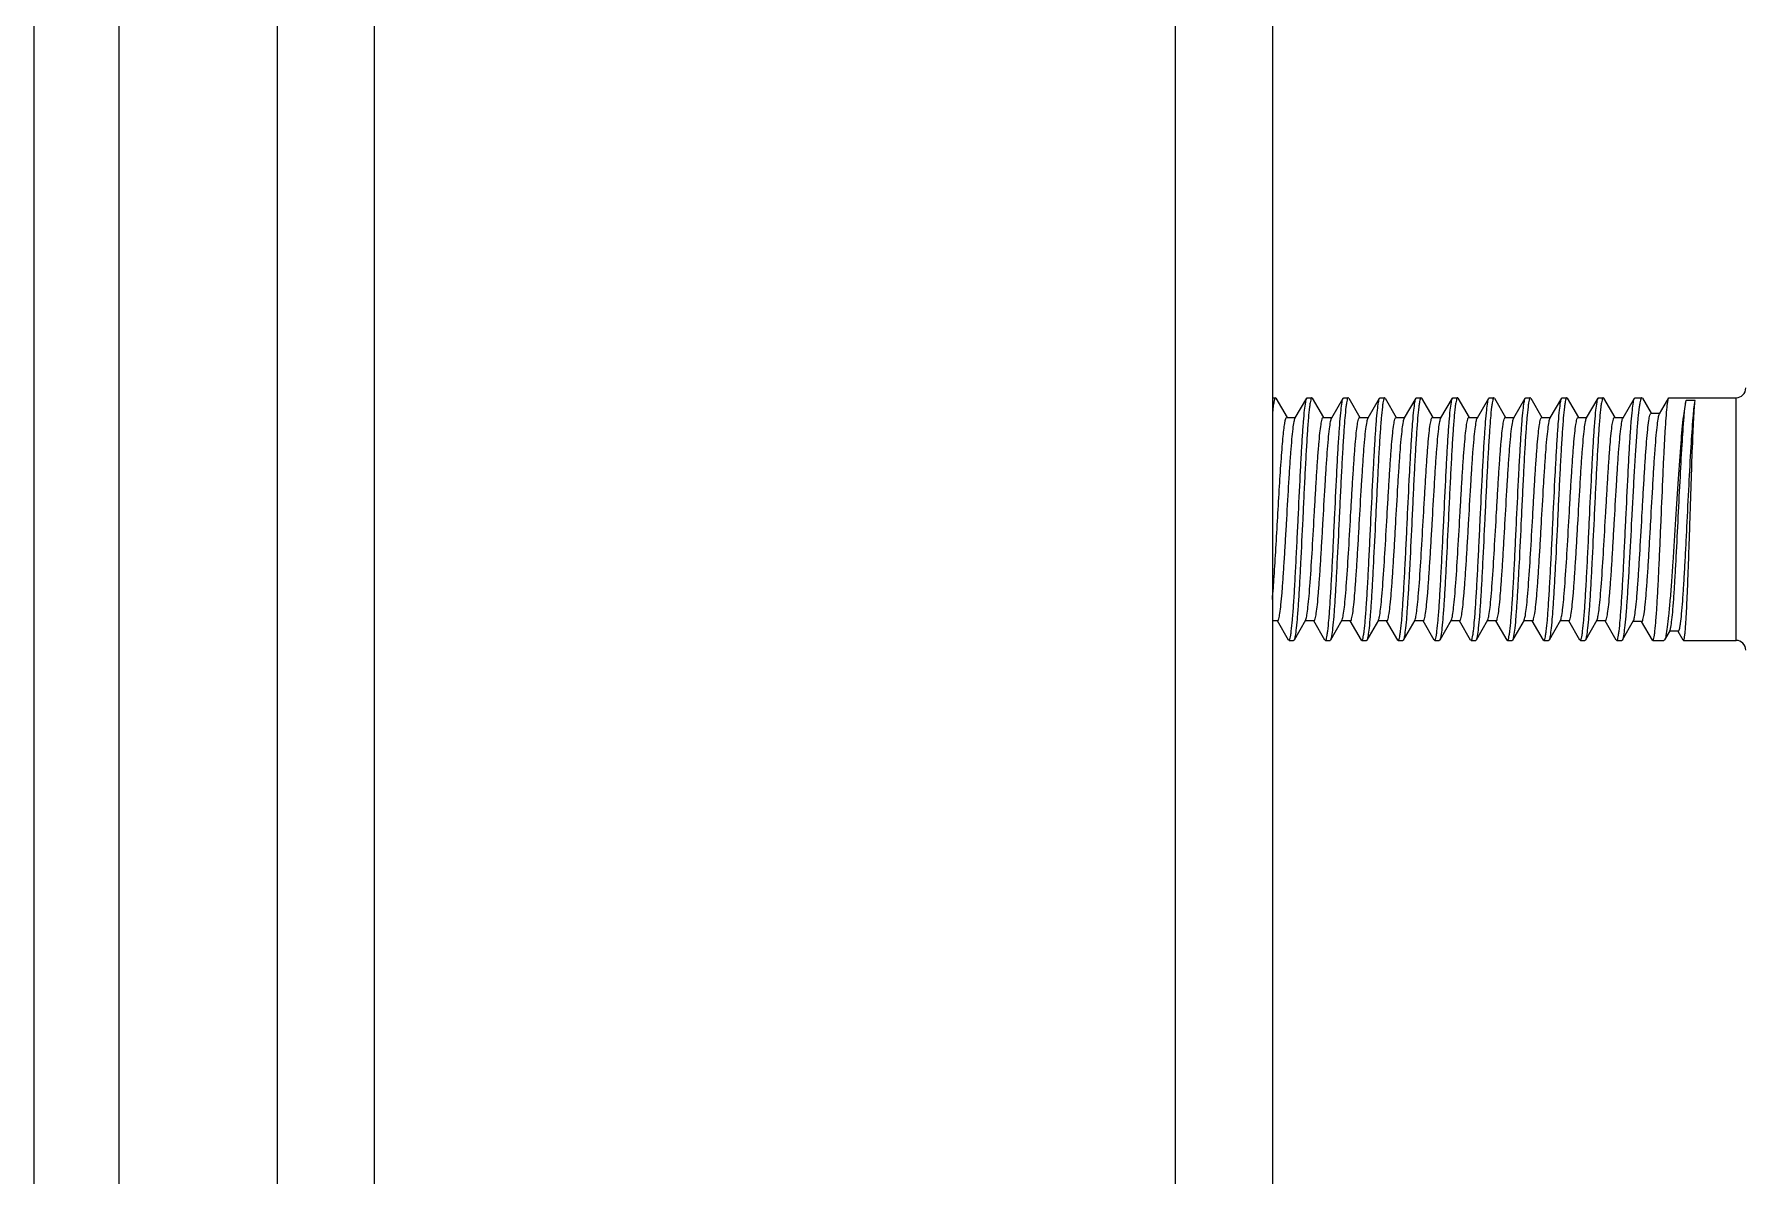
# Model space of a CAD drawing. Extents: x 27938 to 1507990, y 110129 to 923079.
# Drawn here: x 478326 to 478902, y 368319 to 368704 of the extents above; entities that cross this region are included whole.
import ezdxf

# ---------------------------------------------------------------- set-up
doc = ezdxf.new("R2010")
doc.units = 0
doc.header["$LTSCALE"] = 1000
doc.header["$MEASUREMENT"] = 0

msp = doc.modelspace()

# ---------------------------------------------------------------- linework, layer by layer
for p, q in [((478325.52, 366317.4), (478325.52, 369059.47)), ((478354.14, 366675.45), (478354.14, 368938.58)), ((478407.3, 368785.73), (478407.3, 366070.82)), ((478440.01, 368785.73), (478440.01, 366070.82)), ((478709.87, 368785.73), (478709.87, 366070.82)), ((478742.58, 368785.73), (478742.58, 366070.82)), ((478742.58, 368581.29), (478743.6, 368581.29)), ((478743.76, 368581.15), (478743.6, 368581.29)), ((478743.76, 368581.15), (478747.52, 368574.67)), ((478750.3, 368574.5), (478754.17, 368581.15)), ((478754.17, 368581.15), (478754.33, 368581.29)), ((478754.33, 368581.29), (478755.87, 368581.29)), ((478756.03, 368581.15), (478755.87, 368581.29)), ((478756.03, 368581.15), (478759.79, 368574.67)), ((478762.57, 368574.5), (478766.44, 368581.15)), ((478766.44, 368581.15), (478766.6, 368581.29)), ((478766.6, 368581.29), (478768.13, 368581.29)), ((478768.29, 368581.15), (478768.13, 368581.29)), ((478768.29, 368581.15), (478772.05, 368574.67)), ((478774.83, 368574.5), (478778.7, 368581.15)), ((478778.7, 368581.15), (478778.86, 368581.29)), ((478778.86, 368581.29), (478780.4, 368581.29)), ((478780.56, 368581.15), (478780.4, 368581.29)), ((478780.56, 368581.15), (478784.32, 368574.67)), ((478787.1, 368574.5), (478790.97, 368581.15)), ((478790.97, 368581.15), (478791.13, 368581.29)), ((478791.13, 368581.29), (478792.67, 368581.29)), ((478792.83, 368581.15), (478792.67, 368581.29)), ((478792.83, 368581.15), (478796.59, 368574.67)), ((478799.36, 368574.5), (478803.23, 368581.15)), ((478803.23, 368581.15), (478803.4, 368581.29)), ((478803.4, 368581.29), (478804.93, 368581.29)), ((478805.09, 368581.15), (478808.85, 368574.67)), ((478811.63, 368574.5), (478815.5, 368581.15)), ((478815.5, 368581.15), (478815.66, 368581.29)), ((478815.66, 368581.29), (478817.2, 368581.29)), ((478817.36, 368581.15), (478817.2, 368581.29)), ((478817.36, 368581.15), (478821.12, 368574.67)), ((478823.9, 368574.5), (478827.77, 368581.15)), ((478827.77, 368581.15), (478827.93, 368581.29)), ((478827.93, 368581.29), (478829.46, 368581.29)), ((478829.63, 368581.15), (478829.46, 368581.29)), ((478829.63, 368581.15), (478833.38, 368574.67)), ((478836.16, 368574.5), (478840.03, 368581.15)), ((478840.03, 368581.15), (478840.19, 368581.29)), ((478840.19, 368581.29), (478841.73, 368581.29)), ((478841.89, 368581.15), (478841.73, 368581.29)), ((478841.89, 368581.15), (478845.65, 368574.67)), ((478848.43, 368574.5), (478852.3, 368581.15)), ((478852.3, 368581.15), (478852.46, 368581.29)), ((478852.46, 368581.29), (478854, 368581.29)), ((478854.16, 368581.15), (478857.92, 368574.67)), ((478860.7, 368574.5), (478864.57, 368581.15)), ((478864.57, 368581.15), (478864.73, 368581.29)), ((478864.73, 368581.29), (478867.05, 368581.29)), ((478867.26, 368581.11), (478867.05, 368581.29)), ((478867.26, 368581.11), (478870.21, 368576.04)), ((478873, 368575.88), (478876.09, 368581.19)), ((478876.09, 368581.19), (478876.2, 368581.29)), ((478876.2, 368581.29), (478898.77, 368581.29)), ((478885, 368580.36), (478881.93, 368580.36)), ((478898.77, 368499.52), (478898.77, 368581.29)), ((478747.42, 368574.67), (478750.4, 368574.67)), ((478759.69, 368574.67), (478762.66, 368574.67)), ((478771.96, 368574.67), (478774.93, 368574.67)), ((478784.22, 368574.67), (478787.19, 368574.67)), ((478796.49, 368574.67), (478799.46, 368574.67)), ((478808.76, 368574.67), (478811.73, 368574.67)), ((478821.02, 368574.67), (478823.99, 368574.67)), ((478833.29, 368574.67), (478836.26, 368574.67)), ((478845.55, 368574.67), (478848.53, 368574.67)), ((478857.82, 368574.67), (478860.79, 368574.67)), ((478870.12, 368576.04), (478873.09, 368576.04)), ((478744.36, 368506.14), (478742.58, 368506.14)), ((478748.04, 368499.66), (478744.26, 368506.14)), ((478753.75, 368506.31), (478749.89, 368499.66)), ((478756.62, 368506.14), (478753.65, 368506.14)), ((478753.75, 368506.31), (478753.85, 368506.53)), ((478760.3, 368499.66), (478756.53, 368506.14)), ((478766.02, 368506.31), (478762.16, 368499.66)), ((478768.89, 368506.14), (478765.92, 368506.14)), ((478766.02, 368506.31), (478766.11, 368506.52)), ((478772.57, 368499.66), (478768.79, 368506.14)), ((478778.28, 368506.31), (478774.43, 368499.66)), ((478781.16, 368506.14), (478778.19, 368506.14)), ((478778.28, 368506.31), (478778.38, 368506.51)), ((478784.84, 368499.66), (478781.06, 368506.14)), ((478790.55, 368506.31), (478786.69, 368499.66)), ((478793.42, 368506.14), (478790.45, 368506.14)), ((478790.55, 368506.31), (478790.64, 368506.5)), ((478797.1, 368499.66), (478793.33, 368506.14)), ((478802.81, 368506.31), (478798.96, 368499.66)), ((478805.69, 368506.14), (478802.72, 368506.14)), ((478802.81, 368506.31), (478802.9, 368506.49)), ((478809.37, 368499.66), (478805.59, 368506.14)), ((478815.08, 368506.31), (478811.23, 368499.66)), ((478817.96, 368506.14), (478814.98, 368506.14)), ((478815.08, 368506.31), (478815.17, 368506.48)), ((478821.63, 368499.66), (478817.86, 368506.14)), ((478827.35, 368506.31), (478823.49, 368499.66)), ((478830.22, 368506.14), (478827.25, 368506.14)), ((478827.35, 368506.31), (478827.43, 368506.48)), ((478833.9, 368499.66), (478830.13, 368506.14)), ((478839.61, 368506.31), (478835.76, 368499.66)), ((478842.49, 368506.14), (478839.52, 368506.14)), ((478839.61, 368506.31), (478839.69, 368506.47)), ((478846.17, 368499.66), (478842.39, 368506.14)), ((478851.88, 368506.31), (478848.02, 368499.66)), ((478854.75, 368506.14), (478851.78, 368506.14)), ((478851.88, 368506.31), (478851.95, 368506.46)), ((478858.43, 368499.66), (478854.66, 368506.14)), ((478864.16, 368506.08), (478860.44, 368499.67)), ((478867.03, 368505.91), (478864.06, 368505.91)), ((478870.58, 368499.64), (478866.94, 368505.91)), ((478748.04, 368499.66), (478748.2, 368499.52)), ((478748.2, 368499.52), (478749.73, 368499.52)), ((478749.89, 368499.66), (478749.73, 368499.52)), ((478760.3, 368499.66), (478760.46, 368499.52)), ((478760.46, 368499.52), (478762, 368499.52)), ((478762.16, 368499.66), (478762, 368499.52)), ((478772.57, 368499.66), (478772.73, 368499.52)), ((478772.73, 368499.52), (478774.27, 368499.52)), ((478774.43, 368499.66), (478774.27, 368499.52)), ((478784.84, 368499.66), (478785, 368499.52)), ((478785, 368499.52), (478786.53, 368499.52)), ((478786.69, 368499.66), (478786.53, 368499.52)), ((478797.1, 368499.66), (478797.26, 368499.52)), ((478797.26, 368499.52), (478798.8, 368499.52)), ((478798.96, 368499.66), (478798.8, 368499.52)), ((478809.37, 368499.66), (478809.53, 368499.52)), ((478809.53, 368499.52), (478811.06, 368499.52)), ((478811.23, 368499.66), (478811.07, 368499.52)), ((478821.63, 368499.66), (478821.8, 368499.52)), ((478821.79, 368499.52), (478823.33, 368499.52)), ((478823.49, 368499.66), (478823.33, 368499.52)), ((478833.9, 368499.66), (478834.06, 368499.52)), ((478834.06, 368499.52), (478835.6, 368499.52)), ((478835.76, 368499.66), (478835.6, 368499.52)), ((478846.17, 368499.66), (478846.33, 368499.52)), ((478846.33, 368499.52), (478847.86, 368499.52)), ((478848.02, 368499.66), (478847.86, 368499.52)), ((478858.43, 368499.66), (478858.59, 368499.52)), ((478858.59, 368499.52), (478860.26, 368499.52)), ((478860.44, 368499.67), (478860.26, 368499.52)), ((478870.58, 368499.64), (478870.73, 368499.52)), ((478870.73, 368499.52), (478874.43, 368499.52)), ((478874.68, 368499.74), (478874.43, 368499.52)), ((478876.44, 368502.76), (478874.68, 368499.74)), ((478879.33, 368502.61), (478876.35, 368502.61)), ((478881, 368499.59), (478879.27, 368502.57)), ((478881, 368499.59), (478881.08, 368499.52)), ((478881.08, 368499.52), (478898.77, 368499.52))]:
    msp.add_line(p, q)
for centre, start, end in [((478898.77, 368584.56), 270, 0), ((478898.77, 368496.25), 0, 90)]:
    msp.add_arc(centre, 3.27, start, end)
for points, knots in [([(478743.6, 368581.29), (478743.46, 368581.29), (478743.25, 368580.65), (478743.04, 368579.74), (478742.79, 368577.94), (478742.65, 368576.6), (478742.58, 368575.81)], [0, 0, 0, 0, 0.077049, 0.268055, 0.577055, 1, 1, 1, 1]), ([(478751.26, 368540.4), (478751.5, 368545.36), (478751.84, 368552.58), (478752.33, 368561.81), (478752.68, 368567.79), (478753.04, 368572.81), (478753.36, 368576.74), (478753.74, 368579.37), (478753.94, 368580.76), (478754.17, 368581.15)], [0, 0, 0, 0, 0.364023, 0.530311, 0.678342, 0.803036, 0.90014, 0.966414, 1, 1, 1, 1]), ([(478755.87, 368581.29), (478755.77, 368581.29), (478755.59, 368580.96), (478755.45, 368580.41), (478755.26, 368579.4), (478754.99, 368577.39), (478754.66, 368573.97), (478754.3, 368568.95), (478753.93, 368562.83), (478753.55, 368555.85), (478753.18, 368548.28), (478752.93, 368543.06), (478752.8, 368540.4)], [0, 0, 0, 0, 0.006679, 0.021742, 0.04591, 0.079126, 0.171519, 0.295578, 0.446611, 0.618856, 0.8057, 1, 1, 1, 1]), ([(478763.53, 368540.4), (478763.77, 368545.36), (478764.11, 368552.58), (478764.6, 368561.81), (478764.95, 368567.79), (478765.31, 368572.81), (478765.63, 368576.74), (478766.01, 368579.37), (478766.21, 368580.76), (478766.44, 368581.15)], [0, 0, 0, 0, 0.364021, 0.530313, 0.678345, 0.803036, 0.900138, 0.966413, 1, 1, 1, 1]), ([(478768.13, 368581.29), (478768.04, 368581.29), (478767.86, 368580.96), (478767.72, 368580.41), (478767.52, 368579.4), (478767.26, 368577.39), (478766.93, 368573.97), (478766.56, 368568.95), (478766.19, 368562.83), (478765.82, 368555.85), (478765.44, 368548.28), (478765.19, 368543.06), (478765.07, 368540.4)], [0, 0, 0, 0, 0.006669, 0.021718, 0.045876, 0.079084, 0.171468, 0.295521, 0.446556, 0.618814, 0.805682, 1, 1, 1, 1]), ([(478775.8, 368540.4), (478776.03, 368545.36), (478776.38, 368552.58), (478776.87, 368561.81), (478777.22, 368567.79), (478777.58, 368572.81), (478777.89, 368576.74), (478778.27, 368579.37), (478778.47, 368580.76), (478778.7, 368581.15)], [0, 0, 0, 0, 0.364026, 0.530319, 0.678348, 0.803035, 0.900137, 0.966414, 1, 1, 1, 1]), ([(478780.4, 368581.29), (478780.31, 368581.29), (478780.13, 368580.96), (478779.98, 368580.41), (478779.79, 368579.4), (478779.52, 368577.38), (478779.2, 368573.97), (478778.83, 368568.95), (478778.46, 368562.83), (478778.08, 368555.85), (478777.71, 368548.28), (478777.46, 368543.06), (478777.33, 368540.4)], [0, 0, 0, 0, 0.00669, 0.021765, 0.045943, 0.079167, 0.171572, 0.295635, 0.446661, 0.618889, 0.805716, 1, 1, 1, 1]), ([(478788.06, 368540.4), (478788.3, 368545.36), (478788.64, 368552.58), (478789.13, 368561.81), (478789.48, 368567.79), (478789.84, 368572.81), (478790.16, 368576.74), (478790.54, 368579.37), (478790.74, 368580.76), (478790.97, 368581.15)], [0, 0, 0, 0, 0.364024, 0.530311, 0.678342, 0.803035, 0.900139, 0.966414, 1, 1, 1, 1]), ([(478792.67, 368581.29), (478792.57, 368581.29), (478792.39, 368580.96), (478792.25, 368580.41), (478792.06, 368579.4), (478791.79, 368577.39), (478791.46, 368573.97), (478791.1, 368568.95), (478790.72, 368562.83), (478790.35, 368555.85), (478789.97, 368548.28), (478789.73, 368543.06), (478789.6, 368540.4)], [0, 0, 0, 0, 0.006677, 0.021735, 0.045901, 0.079116, 0.171512, 0.295573, 0.4466, 0.618843, 0.805694, 1, 1, 1, 1]), ([(478800.33, 368540.4), (478800.57, 368545.36), (478800.91, 368552.58), (478801.4, 368561.81), (478801.75, 368567.79), (478802.11, 368572.81), (478802.43, 368576.74), (478802.81, 368579.37), (478803, 368580.76), (478803.23, 368581.15)], [0, 0, 0, 0, 0.364026, 0.530313, 0.678337, 0.803029, 0.900137, 0.966414, 1, 1, 1, 1]), ([(478804.93, 368581.29), (478804.84, 368581.29), (478804.66, 368580.96), (478804.52, 368580.41), (478804.32, 368579.4), (478804.05, 368577.38), (478803.73, 368573.96), (478803.36, 368568.95), (478802.99, 368562.83), (478802.62, 368555.85), (478802.24, 368548.28), (478801.99, 368543.06), (478801.87, 368540.4)], [0, 0, 0, 0, 0.006697, 0.021777, 0.045962, 0.079191, 0.171605, 0.29567, 0.44669, 0.618909, 0.805726, 1, 1, 1, 1]), ([(478805.09, 368581.15), (478805.07, 368581.19), (478805.03, 368581.25), (478804.96, 368581.29), (478804.93, 368581.29)], [0, 0, 0, 0, 0.600612, 1, 1, 1, 1]), ([(478812.6, 368540.4), (478812.83, 368545.36), (478813.17, 368552.58), (478813.67, 368561.81), (478814.02, 368567.79), (478814.38, 368572.81), (478814.69, 368576.74), (478815.07, 368579.37), (478815.27, 368580.76), (478815.5, 368581.15)], [0, 0, 0, 0, 0.364026, 0.530312, 0.67834, 0.803034, 0.90014, 0.966415, 1, 1, 1, 1]), ([(478817.2, 368581.29), (478817.11, 368581.29), (478816.93, 368580.96), (478816.78, 368580.41), (478816.59, 368579.4), (478816.32, 368577.38), (478815.99, 368573.97), (478815.63, 368568.95), (478815.26, 368562.83), (478814.88, 368555.85), (478814.51, 368548.28), (478814.26, 368543.06), (478814.13, 368540.4)], [0, 0, 0, 0, 0.006686, 0.021757, 0.045931, 0.079152, 0.171553, 0.295615, 0.446644, 0.618879, 0.805711, 1, 1, 1, 1]), ([(478824.86, 368540.4), (478825.1, 368545.36), (478825.44, 368552.58), (478825.93, 368561.81), (478826.28, 368567.79), (478826.64, 368572.81), (478826.96, 368576.74), (478827.34, 368579.37), (478827.54, 368580.76), (478827.77, 368581.15)], [0, 0, 0, 0, 0.364021, 0.530311, 0.678343, 0.803036, 0.90014, 0.966414, 1, 1, 1, 1]), ([(478829.46, 368581.29), (478829.37, 368581.29), (478829.19, 368580.96), (478829.05, 368580.41), (478828.86, 368579.4), (478828.59, 368577.39), (478828.26, 368573.97), (478827.9, 368568.95), (478827.52, 368562.83), (478827.15, 368555.85), (478826.77, 368548.28), (478826.52, 368543.06), (478826.4, 368540.4)], [0, 0, 0, 0, 0.006676, 0.021736, 0.045901, 0.079115, 0.171505, 0.295563, 0.446596, 0.618846, 0.805696, 1, 1, 1, 1]), ([(478837.13, 368540.4), (478837.36, 368545.36), (478837.71, 368552.58), (478838.2, 368561.81), (478838.55, 368567.79), (478838.91, 368572.81), (478839.23, 368576.74), (478839.6, 368579.37), (478839.8, 368580.76), (478840.03, 368581.15)], [0, 0, 0, 0, 0.364021, 0.530314, 0.678346, 0.803036, 0.900137, 0.966413, 1, 1, 1, 1]), ([(478841.73, 368581.29), (478841.64, 368581.29), (478841.46, 368580.96), (478841.32, 368580.41), (478841.12, 368579.4), (478840.85, 368577.39), (478840.53, 368573.97), (478840.16, 368568.95), (478839.79, 368562.83), (478839.42, 368555.85), (478839.04, 368548.28), (478838.79, 368543.06), (478838.66, 368540.4)], [0, 0, 0, 0, 0.006669, 0.021718, 0.045876, 0.079084, 0.171468, 0.295522, 0.446557, 0.618815, 0.805682, 1, 1, 1, 1]), ([(478849.39, 368540.4), (478849.63, 368545.36), (478849.97, 368552.58), (478850.46, 368561.81), (478850.81, 368567.79), (478851.17, 368572.81), (478851.49, 368576.74), (478851.87, 368579.37), (478852.07, 368580.76), (478852.3, 368581.15)], [0, 0, 0, 0, 0.364026, 0.530319, 0.678348, 0.803035, 0.900137, 0.966414, 1, 1, 1, 1]), ([(478854, 368581.29), (478853.91, 368581.29), (478853.73, 368580.96), (478853.58, 368580.41), (478853.39, 368579.4), (478853.12, 368577.38), (478852.79, 368573.97), (478852.43, 368568.95), (478852.06, 368562.83), (478851.68, 368555.85), (478851.31, 368548.28), (478851.06, 368543.06), (478850.93, 368540.4)], [0, 0, 0, 0, 0.006688, 0.021753, 0.045929, 0.079148, 0.171548, 0.29561, 0.446639, 0.618873, 0.805706, 1, 1, 1, 1]), ([(478854.16, 368581.15), (478854.14, 368581.19), (478854.1, 368581.25), (478854.03, 368581.29), (478854, 368581.29)], [0, 0, 0, 0, 0.600476, 1, 1, 1, 1]), ([(478861.66, 368540.4), (478861.9, 368545.36), (478862.24, 368552.58), (478862.73, 368561.81), (478863.08, 368567.79), (478863.44, 368572.81), (478863.76, 368576.74), (478864.14, 368579.37), (478864.34, 368580.76), (478864.57, 368581.15)], [0, 0, 0, 0, 0.364024, 0.530312, 0.678343, 0.803036, 0.90014, 0.966414, 1, 1, 1, 1]), ([(478867.05, 368581.29), (478866.95, 368581.29), (478866.74, 368580.98), (478866.57, 368580.4), (478866.35, 368579.41), (478866.04, 368577.38), (478865.67, 368573.97), (478865.26, 368568.95), (478864.84, 368562.83), (478864.42, 368555.85), (478864, 368548.28), (478863.73, 368543.06), (478863.59, 368540.4)], [0, 0, 0, 0, 0.007187, 0.022465, 0.046744, 0.080015, 0.172417, 0.296393, 0.447275, 0.619318, 0.805937, 1, 1, 1, 1]), ([(478873.53, 368540.4), (478873.75, 368545.4), (478874.05, 368552.67), (478874.49, 368561.97), (478874.8, 368567.97), (478875.12, 368572.99), (478875.38, 368576.9), (478875.73, 368579.47), (478875.87, 368580.82), (478876.09, 368581.19)], [0, 0, 0, 0, 0.366748, 0.534004, 0.682559, 0.80722, 0.903651, 0.968552, 1, 1, 1, 1]), ([(478876.44, 368502.76), (478876.65, 368503.13), (478876.86, 368504.4), (478877.22, 368506.79), (478877.54, 368510.32), (478877.88, 368514.83), (478878.22, 368520.18), (478878.69, 368528.48), (478879.24, 368539.53), (478879.89, 368552.64), (478880.51, 368564.43), (478881.15, 368573.51), (478881.58, 368578.53), (478881.93, 368580.36)], [0, 0, 0, 0, 0.016498, 0.048153, 0.094091, 0.152829, 0.222461, 0.300749, 0.473185, 0.64885, 0.806645, 0.928205, 1, 1, 1, 1]), ([(478881.93, 368580.36), (478881.73, 368579.69), (478881.4, 368577.96), (478880.74, 368573.2), (478880.03, 368565.09), (478879.19, 368553.49), (478878.66, 368544.94), (478878.37, 368540.4)], [0, 0, 0, 0, 0.052104, 0.130854, 0.359409, 0.660459, 1, 1, 1, 1]), ([(478879.33, 368502.61), (478879.41, 368502.61), (478879.59, 368502.88), (478879.73, 368503.36), (478879.91, 368504.21), (478880.17, 368505.92), (478880.48, 368508.82), (478880.83, 368513.09), (478881.18, 368518.32), (478881.53, 368524.32), (478881.88, 368530.89), (478882.34, 368540.14), (478882.9, 368551.45), (478883.53, 368563.72), (478884.2, 368573.21), (478884.63, 368578.45), (478885, 368580.36)], [0, 0, 0, 0, 0.003181, 0.009997, 0.020842, 0.035708, 0.077022, 0.132568, 0.200428, 0.278278, 0.363482, 0.453195, 0.634322, 0.798504, 0.925407, 1, 1, 1, 1]), ([(478883.27, 368540.4), (478883.42, 368544.94), (478883.7, 368553.49), (478884.09, 368565.09), (478884.51, 368573.87), (478884.76, 368578.64), (478885, 368580.36)], [0, 0, 0, 0, 0.340216, 0.641739, 0.870295, 1, 1, 1, 1]), ([(478742.58, 368513.31), (478742.82, 368515.88), (478743.24, 368521.63), (478743.82, 368530.88), (478744.39, 368541.04), (478744.97, 368551.14), (478745.47, 368559.08), (478745.89, 368564.67), (478746.18, 368568.07), (478746.47, 368570.75), (478746.76, 368572.85), (478747, 368573.92), (478747.25, 368574.67), (478747.42, 368574.67)], [0, 0, 0, 0, 0.125273, 0.280526, 0.451, 0.620464, 0.772784, 0.837888, 0.893492, 0.938284, 0.971239, 0.991709, 1, 1, 1, 1]), ([(478744.36, 368506.14), (478744.44, 368506.14), (478744.62, 368506.38), (478744.86, 368507.17), (478745.19, 368508.98), (478745.52, 368511.9), (478745.88, 368515.89), (478746.24, 368520.74), (478746.6, 368526.31), (478746.97, 368532.38), (478747.45, 368540.86), (478747.92, 368549.26), (478748.42, 368557.28), (478748.78, 368562.52), (478749.15, 368566.97), (478749.48, 368570.47), (478749.85, 368572.86), (478750.08, 368574.13), (478750.3, 368574.5)], [0, 0, 0, 0, 0.003516, 0.010771, 0.037949, 0.081609, 0.140308, 0.211978, 0.294061, 0.383613, 0.477416, 0.664254, 0.750571, 0.827952, 0.893624, 0.945254, 0.981055, 1, 1, 1, 1]), ([(478753.85, 368506.53), (478754.04, 368507.02), (478754.29, 368508.44), (478754.64, 368511.08), (478754.98, 368514.74), (478755.49, 368521.27), (478756.08, 368530.78), (478756.65, 368540.86), (478757.13, 368549.18), (478757.48, 368555.11), (478757.84, 368560.52), (478758.19, 368565.23), (478758.55, 368569.09), (478758.88, 368571.93), (478759.2, 368573.67), (478759.44, 368574.44), (478759.61, 368574.67), (478759.69, 368574.67)], [0, 0, 0, 0, 0.023139, 0.062463, 0.116774, 0.184236, 0.348936, 0.533941, 0.62611, 0.713772, 0.793885, 0.863675, 0.920735, 0.963127, 0.989505, 0.996557, 1, 1, 1, 1]), ([(478756.62, 368506.14), (478756.7, 368506.14), (478756.88, 368506.38), (478757.13, 368507.17), (478757.45, 368508.98), (478757.79, 368511.9), (478758.15, 368515.89), (478758.5, 368520.74), (478758.87, 368526.31), (478759.23, 368532.38), (478759.72, 368540.86), (478760.19, 368549.26), (478760.69, 368557.28), (478761.05, 368562.52), (478761.41, 368566.97), (478761.75, 368570.47), (478762.12, 368572.86), (478762.35, 368574.13), (478762.57, 368574.5)], [0, 0, 0, 0, 0.003516, 0.010771, 0.037949, 0.081609, 0.140308, 0.211978, 0.294061, 0.383613, 0.477416, 0.664254, 0.750571, 0.827952, 0.893624, 0.945254, 0.981055, 1, 1, 1, 1]), ([(478766.11, 368506.52), (478766.3, 368507.01), (478766.55, 368508.42), (478766.9, 368511.05), (478767.25, 368514.71), (478767.75, 368521.23), (478768.34, 368530.75), (478768.91, 368540.83), (478769.39, 368549.15), (478769.75, 368555.09), (478770.11, 368560.51), (478770.46, 368565.22), (478770.81, 368569.09), (478771.14, 368571.92), (478771.46, 368573.67), (478771.7, 368574.44), (478771.88, 368574.67), (478771.96, 368574.67)], [0, 0, 0, 0, 0.023, 0.06221, 0.116433, 0.183837, 0.348506, 0.533571, 0.625793, 0.713517, 0.793694, 0.863545, 0.920659, 0.963092, 0.989496, 0.996554, 1, 1, 1, 1]), ([(478768.89, 368506.14), (478768.97, 368506.14), (478769.15, 368506.38), (478769.39, 368507.17), (478769.72, 368508.98), (478770.05, 368511.9), (478770.41, 368515.89), (478770.77, 368520.74), (478771.13, 368526.31), (478771.5, 368532.38), (478771.98, 368540.86), (478772.46, 368549.26), (478772.96, 368557.28), (478773.32, 368562.52), (478773.68, 368566.97), (478774.02, 368570.47), (478774.39, 368572.86), (478774.61, 368574.13), (478774.83, 368574.5)], [0, 0, 0, 0, 0.003516, 0.010771, 0.037949, 0.081609, 0.140308, 0.211978, 0.294061, 0.383613, 0.477416, 0.664254, 0.750571, 0.827952, 0.893624, 0.945254, 0.981055, 1, 1, 1, 1]), ([(478778.38, 368506.51), (478778.57, 368507), (478778.82, 368508.4), (478779.17, 368511.02), (478779.51, 368514.68), (478780.02, 368521.2), (478780.61, 368530.71), (478781.18, 368540.8), (478781.66, 368549.13), (478782.01, 368555.07), (478782.37, 368560.49), (478782.72, 368565.21), (478783.08, 368569.08), (478783.41, 368571.92), (478783.73, 368573.67), (478783.97, 368574.44), (478784.14, 368574.67), (478784.22, 368574.67)], [0, 0, 0, 0, 0.022862, 0.061956, 0.116091, 0.183437, 0.348074, 0.5332, 0.625476, 0.713261, 0.793503, 0.863416, 0.920583, 0.963057, 0.989487, 0.996552, 1, 1, 1, 1]), ([(478781.16, 368506.14), (478781.24, 368506.14), (478781.42, 368506.38), (478781.66, 368507.17), (478781.98, 368508.98), (478782.32, 368511.9), (478782.68, 368515.89), (478783.04, 368520.74), (478783.4, 368526.31), (478783.76, 368532.38), (478784.25, 368540.86), (478784.72, 368549.26), (478785.22, 368557.28), (478785.58, 368562.52), (478785.95, 368566.97), (478786.28, 368570.47), (478786.65, 368572.86), (478786.88, 368574.13), (478787.1, 368574.5)], [0, 0, 0, 0, 0.003516, 0.010771, 0.037949, 0.081609, 0.140308, 0.211978, 0.294061, 0.383613, 0.477416, 0.664254, 0.750571, 0.827952, 0.893624, 0.945254, 0.981055, 1, 1, 1, 1]), ([(478790.64, 368506.5), (478790.83, 368506.98), (478791.08, 368508.39), (478791.43, 368511), (478791.77, 368514.65), (478792.28, 368521.16), (478792.87, 368530.68), (478793.44, 368540.77), (478793.92, 368549.1), (478794.28, 368555.05), (478794.64, 368560.48), (478794.99, 368565.2), (478795.34, 368569.08), (478795.67, 368571.92), (478796, 368573.67), (478796.23, 368574.44), (478796.41, 368574.67), (478796.49, 368574.67)], [0, 0, 0, 0, 0.022723, 0.061701, 0.115749, 0.183037, 0.347642, 0.532829, 0.625158, 0.713005, 0.793312, 0.863286, 0.920506, 0.963022, 0.989478, 0.99655, 1, 1, 1, 1]), ([(478793.42, 368506.14), (478793.5, 368506.14), (478793.68, 368506.38), (478793.93, 368507.17), (478794.25, 368508.98), (478794.59, 368511.9), (478794.95, 368515.89), (478795.3, 368520.74), (478795.67, 368526.31), (478796.03, 368532.38), (478796.52, 368540.86), (478796.99, 368549.26), (478797.49, 368557.28), (478797.85, 368562.52), (478798.21, 368566.97), (478798.55, 368570.47), (478798.92, 368572.86), (478799.15, 368574.13), (478799.36, 368574.5)], [0, 0, 0, 0, 0.003516, 0.010771, 0.037949, 0.081609, 0.140308, 0.211978, 0.294061, 0.383613, 0.477416, 0.664254, 0.750571, 0.827952, 0.893624, 0.945254, 0.981055, 1, 1, 1, 1]), ([(478802.9, 368506.49), (478803.09, 368506.97), (478803.34, 368508.37), (478803.7, 368510.97), (478804.04, 368514.62), (478804.55, 368521.13), (478805.14, 368530.65), (478805.71, 368540.74), (478806.19, 368549.08), (478806.54, 368555.03), (478806.9, 368560.46), (478807.26, 368565.19), (478807.61, 368569.07), (478807.94, 368571.91), (478808.26, 368573.67), (478808.5, 368574.44), (478808.68, 368574.67), (478808.76, 368574.67)], [0, 0, 0, 0, 0.022584, 0.061447, 0.115407, 0.182636, 0.34721, 0.532457, 0.62484, 0.712749, 0.79312, 0.863155, 0.920429, 0.962986, 0.989469, 0.996548, 1, 1, 1, 1]), ([(478805.69, 368506.14), (478805.77, 368506.14), (478805.95, 368506.38), (478806.19, 368507.17), (478806.52, 368508.98), (478806.85, 368511.9), (478807.21, 368515.89), (478807.57, 368520.74), (478807.93, 368526.31), (478808.3, 368532.38), (478808.78, 368540.86), (478809.26, 368549.26), (478809.75, 368557.28), (478810.11, 368562.52), (478810.48, 368566.97), (478810.81, 368570.47), (478811.19, 368572.86), (478811.41, 368574.13), (478811.63, 368574.5)], [0, 0, 0, 0, 0.003516, 0.010772, 0.037949, 0.081609, 0.140308, 0.211978, 0.294061, 0.383612, 0.477416, 0.664254, 0.750571, 0.827952, 0.893624, 0.945254, 0.981055, 1, 1, 1, 1]), ([(478815.17, 368506.48), (478815.36, 368506.96), (478815.61, 368508.35), (478815.96, 368510.95), (478816.3, 368514.59), (478816.81, 368521.1), (478817.4, 368530.61), (478817.97, 368540.71), (478818.45, 368549.05), (478818.81, 368555.01), (478819.17, 368560.45), (478819.52, 368565.18), (478819.88, 368569.06), (478820.21, 368571.91), (478820.53, 368573.67), (478820.77, 368574.44), (478820.94, 368574.67), (478821.02, 368574.67)], [0, 0, 0, 0, 0.022445, 0.061192, 0.115065, 0.182235, 0.346776, 0.532084, 0.624521, 0.712492, 0.792928, 0.863025, 0.920353, 0.962951, 0.98946, 0.996545, 1, 1, 1, 1]), ([(478817.96, 368506.14), (478818.04, 368506.14), (478818.22, 368506.38), (478818.46, 368507.17), (478818.78, 368508.98), (478819.12, 368511.9), (478819.48, 368515.89), (478819.84, 368520.74), (478820.2, 368526.31), (478820.56, 368532.38), (478821.05, 368540.86), (478821.52, 368549.26), (478822.02, 368557.28), (478822.38, 368562.52), (478822.75, 368566.97), (478823.08, 368570.47), (478823.45, 368572.86), (478823.68, 368574.13), (478823.9, 368574.5)], [0, 0, 0, 0, 0.003516, 0.010772, 0.037949, 0.081609, 0.140308, 0.211978, 0.294061, 0.383612, 0.477416, 0.664253, 0.750571, 0.827952, 0.893624, 0.945254, 0.981055, 1, 1, 1, 1]), ([(478827.43, 368506.48), (478827.62, 368506.95), (478827.87, 368508.33), (478828.22, 368510.92), (478828.56, 368514.56), (478829.08, 368521.06), (478829.66, 368530.58), (478830.24, 368540.68), (478830.72, 368549.03), (478831.07, 368554.99), (478831.43, 368560.43), (478831.79, 368565.17), (478832.14, 368569.06), (478832.47, 368571.91), (478832.79, 368573.67), (478833.03, 368574.44), (478833.21, 368574.67), (478833.29, 368574.67)], [0, 0, 0, 0, 0.022306, 0.060937, 0.114721, 0.181834, 0.346342, 0.531711, 0.624202, 0.712235, 0.792736, 0.862894, 0.920276, 0.962916, 0.98945, 0.996543, 1, 1, 1, 1]), ([(478830.22, 368506.14), (478830.3, 368506.14), (478830.48, 368506.38), (478830.72, 368507.17), (478831.05, 368508.98), (478831.38, 368511.9), (478831.74, 368515.89), (478832.1, 368520.74), (478832.47, 368526.31), (478832.83, 368532.38), (478833.32, 368540.86), (478833.79, 368549.26), (478834.29, 368557.28), (478834.65, 368562.52), (478835.01, 368566.97), (478835.35, 368570.47), (478835.72, 368572.86), (478835.95, 368574.13), (478836.16, 368574.5)], [0, 0, 0, 0, 0.003515, 0.010772, 0.037949, 0.081609, 0.140308, 0.211978, 0.294061, 0.383612, 0.477415, 0.664253, 0.750571, 0.827952, 0.893624, 0.945254, 0.981055, 1, 1, 1, 1]), ([(478839.69, 368506.47), (478839.88, 368506.94), (478840.13, 368508.32), (478840.49, 368510.9), (478840.83, 368514.53), (478841.34, 368521.03), (478841.93, 368530.55), (478842.5, 368540.65), (478842.98, 368549), (478843.34, 368554.97), (478843.7, 368560.42), (478844.05, 368565.16), (478844.41, 368569.05), (478844.74, 368571.9), (478845.06, 368573.67), (478845.3, 368574.44), (478845.48, 368574.67), (478845.55, 368574.67)], [0, 0, 0, 0, 0.022167, 0.060682, 0.114378, 0.181432, 0.345908, 0.531337, 0.623882, 0.711978, 0.792543, 0.862763, 0.920199, 0.962881, 0.989441, 0.996541, 1, 1, 1, 1]), ([(478842.49, 368506.14), (478842.57, 368506.14), (478842.75, 368506.38), (478842.99, 368507.17), (478843.32, 368508.98), (478843.65, 368511.9), (478844.01, 368515.89), (478844.37, 368520.74), (478844.73, 368526.31), (478845.1, 368532.38), (478845.58, 368540.86), (478846.06, 368549.26), (478846.55, 368557.28), (478846.91, 368562.52), (478847.28, 368566.97), (478847.61, 368570.47), (478847.98, 368572.86), (478848.21, 368574.13), (478848.43, 368574.5)], [0, 0, 0, 0, 0.003515, 0.010772, 0.037949, 0.081609, 0.140308, 0.211978, 0.294061, 0.383612, 0.477415, 0.664253, 0.750571, 0.827952, 0.893624, 0.945254, 0.981055, 1, 1, 1, 1]), ([(478851.95, 368506.46), (478852.15, 368506.92), (478852.39, 368508.3), (478852.75, 368510.87), (478853.09, 368514.5), (478853.6, 368520.99), (478854.19, 368530.51), (478854.77, 368540.62), (478855.25, 368548.98), (478855.6, 368554.94), (478855.96, 368560.4), (478856.32, 368565.15), (478856.67, 368569.04), (478857, 368571.9), (478857.33, 368573.67), (478857.57, 368574.44), (478857.74, 368574.67), (478857.82, 368574.67)], [0, 0, 0, 0, 0.022028, 0.060426, 0.114034, 0.181029, 0.345472, 0.530963, 0.623561, 0.71172, 0.79235, 0.862632, 0.920122, 0.962845, 0.989432, 0.996538, 1, 1, 1, 1]), ([(478854.75, 368506.14), (478854.84, 368506.14), (478855.01, 368506.38), (478855.26, 368507.17), (478855.58, 368508.98), (478855.92, 368511.9), (478856.28, 368515.89), (478856.64, 368520.74), (478857, 368526.31), (478857.36, 368532.38), (478857.85, 368540.86), (478858.32, 368549.26), (478858.82, 368557.28), (478859.18, 368562.52), (478859.54, 368566.97), (478859.88, 368570.47), (478860.25, 368572.86), (478860.48, 368574.13), (478860.7, 368574.5)], [0, 0, 0, 0, 0.003515, 0.010772, 0.037949, 0.081609, 0.140308, 0.211978, 0.294061, 0.383612, 0.477415, 0.664253, 0.750571, 0.827952, 0.893624, 0.945254, 0.981055, 1, 1, 1, 1]), ([(478864.16, 368506.08), (478864.38, 368506.46), (478864.61, 368507.77), (478864.99, 368510.23), (478865.33, 368513.86), (478865.69, 368518.44), (478866.06, 368523.85), (478866.56, 368532.09), (478867.04, 368540.71), (478867.52, 368549.38), (478867.89, 368555.58), (478868.25, 368561.25), (478868.61, 368566.17), (478868.97, 368570.21), (478869.3, 368573.17), (478869.62, 368575), (478869.86, 368575.79), (478870.04, 368576.04), (478870.12, 368576.04)], [0, 0, 0, 0, 0.019036, 0.055162, 0.107284, 0.173532, 0.25149, 0.338305, 0.525651, 0.619397, 0.708683, 0.790327, 0.861445, 0.919555, 0.962678, 0.989457, 0.996584, 1, 1, 1, 1]), ([(478867.03, 368505.91), (478867.12, 368505.91), (478867.3, 368506.16), (478867.54, 368506.98), (478867.87, 368508.86), (478868.21, 368511.89), (478868.58, 368516.01), (478868.94, 368521.02), (478869.31, 368526.76), (478869.67, 368533.01), (478870.16, 368541.69), (478870.64, 368550.28), (478871.13, 368558.46), (478871.49, 368563.79), (478871.86, 368568.29), (478872.19, 368571.83), (478872.56, 368574.23), (478872.78, 368575.5), (478873, 368575.88)], [0, 0, 0, 0, 0.003526, 0.010871, 0.03842, 0.082642, 0.142013, 0.214376, 0.297085, 0.387117, 0.481196, 0.667858, 0.753739, 0.830507, 0.895467, 0.946372, 0.98153, 1, 1, 1, 1]), ([(478748.2, 368499.52), (478748.29, 368499.52), (478748.47, 368499.85), (478748.61, 368500.4), (478748.81, 368501.41), (478749.07, 368503.43), (478749.4, 368506.85), (478749.77, 368511.86), (478750.14, 368517.98), (478750.51, 368524.96), (478750.89, 368532.53), (478751.14, 368537.75), (478751.26, 368540.4)], [0, 0, 0, 0, 0.006696, 0.021778, 0.045962, 0.079192, 0.171607, 0.295672, 0.44669, 0.618908, 0.805728, 1, 1, 1, 1]), ([(478752.8, 368540.4), (478752.56, 368535.45), (478752.22, 368528.23), (478751.73, 368519), (478751.38, 368513.02), (478751.02, 368508), (478750.7, 368504.07), (478750.32, 368501.44), (478750.12, 368500.05), (478749.89, 368499.66)], [0, 0, 0, 0, 0.36397, 0.530239, 0.678254, 0.802945, 0.900063, 0.966368, 1, 1, 1, 1]), ([(478760.46, 368499.52), (478760.55, 368499.52), (478760.74, 368499.85), (478760.88, 368500.4), (478761.07, 368501.41), (478761.34, 368503.42), (478761.67, 368506.84), (478762.03, 368511.86), (478762.4, 368517.98), (478762.78, 368524.96), (478763.15, 368532.53), (478763.4, 368537.75), (478763.53, 368540.4)], [0, 0, 0, 0, 0.006683, 0.02175, 0.045921, 0.079139, 0.171534, 0.295592, 0.446617, 0.618856, 0.805703, 1, 1, 1, 1]), ([(478765.07, 368540.4), (478764.83, 368535.45), (478764.49, 368528.23), (478764, 368519), (478763.65, 368513.03), (478763.29, 368508), (478762.97, 368504.07), (478762.59, 368501.44), (478762.39, 368500.05), (478762.16, 368499.66)], [0, 0, 0, 0, 0.363954, 0.530216, 0.678234, 0.802928, 0.900053, 0.966366, 1, 1, 1, 1]), ([(478772.73, 368499.52), (478772.82, 368499.52), (478773, 368499.85), (478773.14, 368500.4), (478773.34, 368501.41), (478773.61, 368503.42), (478773.93, 368506.84), (478774.3, 368511.86), (478774.67, 368517.98), (478775.04, 368524.96), (478775.42, 368532.53), (478775.67, 368537.75), (478775.8, 368540.4)], [0, 0, 0, 0, 0.006669, 0.021719, 0.045878, 0.079087, 0.171477, 0.295536, 0.446573, 0.618824, 0.805681, 1, 1, 1, 1]), ([(478777.33, 368540.4), (478777.1, 368535.45), (478776.75, 368528.23), (478776.26, 368519), (478775.91, 368513.02), (478775.55, 368508), (478775.23, 368504.07), (478774.86, 368501.44), (478774.66, 368500.05), (478774.43, 368499.66)], [0, 0, 0, 0, 0.363958, 0.530229, 0.678249, 0.80294, 0.900058, 0.966367, 1, 1, 1, 1]), ([(478785, 368499.52), (478785.09, 368499.52), (478785.27, 368499.85), (478785.41, 368500.4), (478785.6, 368501.41), (478785.87, 368503.42), (478786.2, 368506.84), (478786.56, 368511.86), (478786.94, 368517.98), (478787.31, 368524.96), (478787.69, 368532.53), (478787.94, 368537.75), (478788.06, 368540.4)], [0, 0, 0, 0, 0.006673, 0.021729, 0.045891, 0.079103, 0.17149, 0.295546, 0.446581, 0.618835, 0.805691, 1, 1, 1, 1]), ([(478789.6, 368540.4), (478789.36, 368535.45), (478789.02, 368528.23), (478788.53, 368519), (478788.18, 368513.02), (478787.82, 368508), (478787.5, 368504.07), (478787.12, 368501.44), (478786.92, 368500.05), (478786.69, 368499.66)], [0, 0, 0, 0, 0.363957, 0.530226, 0.678246, 0.80294, 0.90006, 0.966367, 1, 1, 1, 1]), ([(478797.26, 368499.52), (478797.35, 368499.52), (478797.53, 368499.85), (478797.68, 368500.4), (478797.87, 368501.41), (478798.14, 368503.42), (478798.47, 368506.84), (478798.83, 368511.86), (478799.2, 368517.98), (478799.58, 368524.96), (478799.95, 368532.53), (478800.2, 368537.75), (478800.33, 368540.4)], [0, 0, 0, 0, 0.006683, 0.02175, 0.045922, 0.079141, 0.171538, 0.295599, 0.446629, 0.61887, 0.805706, 1, 1, 1, 1]), ([(478801.87, 368540.4), (478801.63, 368535.45), (478801.29, 368528.23), (478800.8, 368519), (478800.44, 368513.02), (478800.09, 368508), (478799.77, 368504.07), (478799.39, 368501.44), (478799.19, 368500.05), (478798.96, 368499.66)], [0, 0, 0, 0, 0.363961, 0.530224, 0.678244, 0.802939, 0.900061, 0.966368, 1, 1, 1, 1]), ([(478809.53, 368499.52), (478809.62, 368499.52), (478809.8, 368499.85), (478809.94, 368500.4), (478810.14, 368501.41), (478810.41, 368503.43), (478810.73, 368506.85), (478811.1, 368511.86), (478811.47, 368517.98), (478811.84, 368524.96), (478812.22, 368532.53), (478812.47, 368537.75), (478812.6, 368540.4)], [0, 0, 0, 0, 0.006693, 0.021771, 0.045952, 0.079178, 0.171587, 0.295651, 0.446675, 0.618899, 0.805721, 1, 1, 1, 1]), ([(478814.13, 368540.4), (478813.89, 368535.45), (478813.55, 368528.23), (478813.06, 368519), (478812.71, 368513.02), (478812.35, 368508), (478812.03, 368504.07), (478811.66, 368501.44), (478811.46, 368500.05), (478811.23, 368499.66)], [0, 0, 0, 0, 0.363963, 0.530226, 0.67824, 0.802935, 0.900059, 0.966368, 1, 1, 1, 1]), ([(478821.8, 368499.52), (478821.89, 368499.52), (478822.07, 368499.85), (478822.21, 368500.4), (478822.4, 368501.41), (478822.67, 368503.43), (478823, 368506.85), (478823.36, 368511.86), (478823.74, 368517.98), (478824.11, 368524.96), (478824.49, 368532.53), (478824.73, 368537.75), (478824.86, 368540.4)], [0, 0, 0, 0, 0.006694, 0.021774, 0.045957, 0.079186, 0.171599, 0.295663, 0.446681, 0.618902, 0.805725, 1, 1, 1, 1]), ([(478826.4, 368540.4), (478826.16, 368535.45), (478825.82, 368528.23), (478825.33, 368519), (478824.98, 368513.02), (478824.62, 368508), (478824.3, 368504.07), (478823.92, 368501.44), (478823.72, 368500.05), (478823.49, 368499.66)], [0, 0, 0, 0, 0.363971, 0.530241, 0.678257, 0.802947, 0.900064, 0.966368, 1, 1, 1, 1]), ([(478834.06, 368499.52), (478834.15, 368499.52), (478834.33, 368499.85), (478834.47, 368500.4), (478834.67, 368501.41), (478834.94, 368503.42), (478835.26, 368506.84), (478835.63, 368511.86), (478836, 368517.98), (478836.38, 368524.96), (478836.75, 368532.53), (478837, 368537.75), (478837.13, 368540.4)], [0, 0, 0, 0, 0.006682, 0.021747, 0.045917, 0.079134, 0.171527, 0.295584, 0.44661, 0.618852, 0.805701, 1, 1, 1, 1]), ([(478838.66, 368540.4), (478838.43, 368535.45), (478838.08, 368528.23), (478837.59, 368519), (478837.24, 368513.03), (478836.88, 368508), (478836.57, 368504.07), (478836.19, 368501.44), (478835.99, 368500.05), (478835.76, 368499.66)], [0, 0, 0, 0, 0.363954, 0.530216, 0.678234, 0.802928, 0.900053, 0.966366, 1, 1, 1, 1]), ([(478846.33, 368499.52), (478846.42, 368499.52), (478846.6, 368499.85), (478846.74, 368500.4), (478846.94, 368501.41), (478847.2, 368503.42), (478847.53, 368506.84), (478847.9, 368511.86), (478848.27, 368517.98), (478848.64, 368524.96), (478849.02, 368532.53), (478849.27, 368537.75), (478849.39, 368540.4)], [0, 0, 0, 0, 0.006669, 0.02172, 0.045879, 0.079089, 0.171479, 0.295539, 0.446576, 0.618826, 0.805682, 1, 1, 1, 1]), ([(478850.93, 368540.4), (478850.69, 368535.45), (478850.35, 368528.23), (478849.86, 368519), (478849.51, 368513.02), (478849.15, 368508), (478848.83, 368504.07), (478848.45, 368501.44), (478848.25, 368500.05), (478848.02, 368499.66)], [0, 0, 0, 0, 0.363959, 0.530229, 0.678249, 0.80294, 0.900058, 0.966367, 1, 1, 1, 1]), ([(478858.59, 368499.52), (478858.68, 368499.52), (478858.87, 368499.85), (478859.01, 368500.4), (478859.2, 368501.41), (478859.47, 368503.42), (478859.8, 368506.84), (478860.16, 368511.86), (478860.53, 368517.98), (478860.91, 368524.96), (478861.28, 368532.53), (478861.53, 368537.75), (478861.66, 368540.4)], [0, 0, 0, 0, 0.006673, 0.021727, 0.045889, 0.079101, 0.171487, 0.295543, 0.446578, 0.618832, 0.80569, 1, 1, 1, 1]), ([(478863.59, 368540.4), (478863.33, 368535.47), (478862.95, 368528.27), (478862.42, 368519.07), (478862.03, 368513.1), (478861.65, 368508.08), (478861.3, 368504.14), (478860.9, 368501.49), (478860.68, 368500.08), (478860.44, 368499.67)], [0, 0, 0, 0, 0.362797, 0.528646, 0.676443, 0.801155, 0.898568, 0.965462, 1, 1, 1, 1]), ([(478870.73, 368499.52), (478870.82, 368499.52), (478870.98, 368499.86), (478871.11, 368500.4), (478871.29, 368501.41), (478871.54, 368503.43), (478871.85, 368506.85), (478872.18, 368511.86), (478872.52, 368517.98), (478872.86, 368524.96), (478873.2, 368532.53), (478873.42, 368537.75), (478873.53, 368540.4)], [0, 0, 0, 0, 0.006494, 0.021489, 0.045625, 0.078827, 0.171228, 0.295321, 0.446402, 0.618703, 0.80562, 1, 1, 1, 1]), ([(478878.37, 368540.4), (478878.06, 368535.52), (478877.62, 368528.39), (478876.99, 368519.27), (478876.55, 368513.33), (478876.1, 368508.31), (478875.68, 368504.35), (478875.23, 368501.63), (478874.94, 368500.18), (478874.68, 368499.74)], [0, 0, 0, 0, 0.359329, 0.52395, 0.67108, 0.795828, 0.894098, 0.962746, 1, 1, 1, 1]), ([(478881.08, 368499.52), (478881.17, 368499.52), (478881.28, 368499.88), (478881.4, 368500.39), (478881.53, 368501.41), (478881.66, 368502.74), (478881.8, 368504.46), (478882, 368507.41), (478882.23, 368511.86), (478882.49, 368517.98), (478882.75, 368524.96), (478883.02, 368532.53), (478883.19, 368537.75), (478883.27, 368540.4)], [0, 0, 0, 0, 0.005906, 0.02066, 0.044668, 0.077802, 0.119769, 0.170184, 0.29436, 0.445608, 0.618145, 0.805336, 1, 1, 1, 1])]:
    msp.add_open_spline(points, degree=3, knots=knots)

doc.saveas('drawing.dxf')
